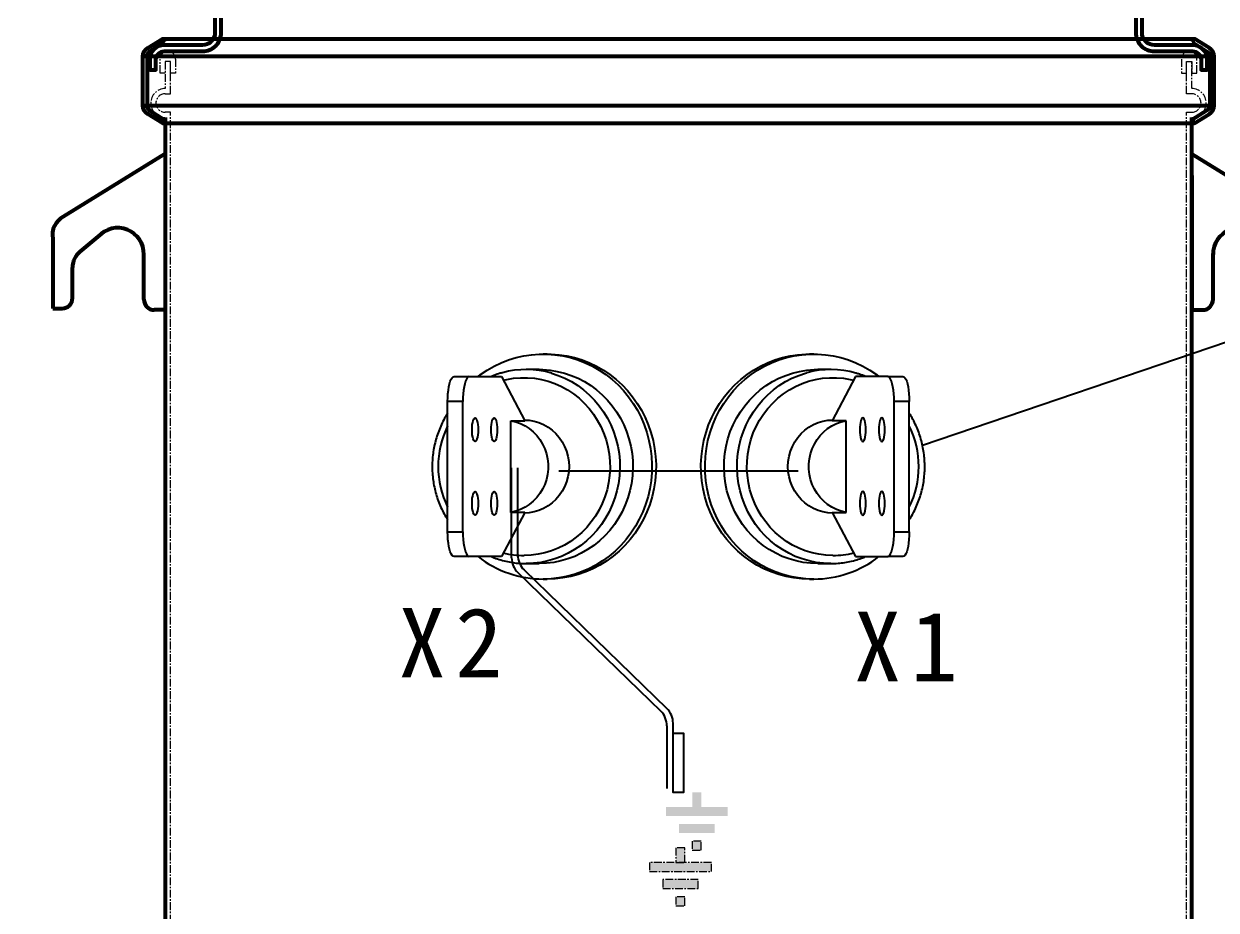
# Model space of a CAD drawing. Header units: millimetres. Extents: x 119255 to 128417, y -8474 to -5389.
# Drawn here: x 125142 to 125718, y -6873 to -6444 of the extents above; entities that cross this region are included whole.
import ezdxf

# ---------------------------------------------------------------- set-up
doc = ezdxf.new("R2010")
doc.units = ezdxf.units.MM
doc.header["$LTSCALE"] = 3
doc.linetypes.add('CENTER', pattern=[2, 1.25, -0.25, 0.25, -0.25])
doc.linetypes.add('CENTERX2', pattern=[101.6, 63.5, -12.7, 12.7, -12.7])
for name, color, linetype in [('2', 3, 'Continuous'), ('A', 3, 'Continuous'), ('中心线', 1, 'CENTERX2'), ('几何体', 7, 'Continuous')]:
    doc.layers.add(name, color=color, linetype=linetype)
for name, color, linetype, lineweight in [('图层1', 1, 'CENTER', 13), ('标注、文本', 3, 'Continuous', 25), ('粗实线', 4, 'Continuous', 53)]:
    doc.layers.add(name, color=color, linetype=linetype, lineweight=lineweight)
doc.styles.get("Standard").update_dxf_attribs({"font": 'txt', "bigfont": 'gbcbig.shx'})
doc.styles.add('TH_GBDIM', font='romans.shx', dxfattribs={"width": 0.8, "bigfont": 'gbcbig.shx'})
doc.dimstyles.new('TH_GBDIM1', dxfattribs={"dimscale": 3, "dimtxt": 3.5, "dimasz": 2.5, "dimexe": 2, "dimexo": 0, "dimgap": 1.5, "dimtad": 1, "dimdec": 1, "dimzin": 0, "dimdsep": 46, "dimtxsty": 'TH_GBDIM', "dimcen": 2.5, "dimclrd": 3, "dimclre": 256, "dimclrt": 2, "dimadec": 0, "dimazin": 0, "dimtfac": 0.714286, "dimtdec": 1, "dimtmove": 0, "dimatfit": 3, "dimfxl": 0, "dimtzin": 0, "dimlwd": -1, "dimlwe": -1, "dimarcsym": 0})

# ---------------------------------------------------------------- blocks, each defined once
blk = doc.blocks.new('*D12')
at = {"layer": 'Defpoints', "color": 0}
for p in [(125054.66, -6209.75), (125291.73, -6209.75), (125212.57, -7304.59)]:
    blk.add_point(p, dxfattribs=at)
at = {"layer": '标注、文本'}
for p, q in [((125291.73, -6209.75), (125048.66, -6209.75)), ((125212.57, -7304.59), (125048.66, -7304.59))]:
    blk.add_line(p, q, dxfattribs=at)
at = {"layer": '标注、文本', "color": 3}
blk.add_line((125054.66, -7289.59), (125054.66, -6224.75), dxfattribs=at)
for points in [[(125052.16, -6224.75), (125057.16, -6224.75), (125054.66, -6209.75)], [(125052.16, -7289.59), (125057.16, -7289.59), (125054.66, -7304.59)]]:
    blk.add_solid(points, dxfattribs=at)
at = {"layer": '标注、文本', "color": 2, "insert": (125039.66, -6757.17), "char_height": 21, "attachment_point": 5, "rotation": 90, "style": 'TH_GBDIM'}
blk.add_mtext('45.1', dxfattribs=at)
blk = doc.blocks.new('A$Cc668ac2a')
at = {"layer": '中心线'}
blk.add_line((-57.85, 0), (57.85, 0), dxfattribs=at)
at = {"layer": '几何体'}
for p, q in [((-63.38, 56.39), (-65.35, 56.39)), ((65.35, 56.39), (63.38, 56.39)), ((-67.29, 48.88), (-73.59, 48.88)), ((73.59, 48.88), (67.29, 48.88)), ((-108.44, 45.52), (-101.1, 45.52)), ((-101.1, 45.52), (-85.57, 45.52)), ((-85.57, 45.52), (-74.29, 24.17)), ((85.57, 45.52), (74.29, 24.17)), ((101.1, 45.52), (85.57, 45.52)), ((101.1, 45.52), (108.44, 45.52)), ((-104.21, 33.52), (-111.55, 33.52)), ((-111.55, -29.53), (-111.55, 33.52)), ((-104.21, -29.53), (-104.21, 33.52)), ((111.55, 33.52), (104.21, 33.52)), ((104.21, -29.53), (104.21, 33.52)), ((111.55, -29.53), (111.55, 33.52)), ((-81.01, 24.17), (-74.29, 24.17)), ((-81.01, -20.17), (-81.01, 24.17)), ((81.01, 24.17), (74.29, 24.17)), ((81.01, -20.17), (81.01, 24.17)), ((-74.29, -20.17), (-85.57, -41.53)), ((-74.29, -20.17), (-81.01, -20.17)), ((74.29, -20.17), (85.57, -41.53)), ((74.29, -20.17), (81.01, -20.17)), ((-111.55, -29.53), (-104.21, -29.53)), ((104.21, -29.53), (111.55, -29.53)), ((-101.1, -41.53), (-108.44, -41.53)), ((-85.57, -41.53), (-101.1, -41.53)), ((-73.59, -44.89), (-67.29, -44.89)), ((67.29, -44.89), (73.59, -44.89)), ((85.57, -41.53), (101.1, -41.53)), ((108.44, -41.53), (101.1, -41.53)), ((-65.35, -52.4), (-63.38, -52.4)), ((63.38, -52.4), (65.35, -52.4))]:
    blk.add_line(p, q, dxfattribs=at)
at = {"layer": '几何体', "flags": 128}
for points in [[(-96.86, 45.52), (-95.61, 46.46), (-92.44, 48.61), (-89.12, 50.51), (-85.67, 52.16), (-82.12, 53.54), (-78.49, 54.66), (-74.78, 55.51), (-71.03, 56.07), (-67.25, 56.36), (-63.45, 56.36), (-59.67, 56.07), (-55.91, 55.51), (-52.21, 54.66), (-48.57, 53.54), (-45.02, 52.16), (-41.58, 50.51), (-38.26, 48.61), (-35.08, 46.46), (-32.06, 44.08), (-29.22, 41.49), (-26.56, 38.69), (-24.1, 35.69), (-21.86, 32.52), (-19.85, 29.19), (-18.07, 25.72), (-16.54, 22.13), (-15.26, 18.43), (-14.25, 14.65), (-13.5, 10.8), (-13.02, 6.9), (-12.82, 2.98), (-12.88, -0.95), (-13.23, -4.86), (-13.84, -8.73), (-14.72, -12.55), (-15.87, -16.3), (-17.27, -19.95), (-18.93, -23.48), (-20.82, -26.88), (-22.95, -30.13), (-25.3, -33.22), (-27.86, -36.12), (-30.62, -38.82), (-33.55, -41.31), (-36.65, -43.57), (-39.9, -45.59), (-43.29, -47.37), (-46.79, -48.89), (-50.38, -50.14), (-54.05, -51.13), (-57.79, -51.83), (-61.56, -52.26), (-65.35, -52.4), (-65.35, -52.4)], [(-63.38, 56.39), (-61.49, 56.36), (-57.7, 56.07), (-53.95, 55.51), (-50.24, 54.66), (-46.61, 53.54), (-43.06, 52.16), (-39.62, 50.51), (-36.3, 48.61), (-33.12, 46.46), (-30.1, 44.08), (-27.25, 41.49), (-24.59, 38.69), (-22.14, 35.69), (-19.9, 32.52), (-17.88, 29.19), (-16.11, 25.72), (-14.57, 22.13), (-13.3, 18.43), (-12.28, 14.65), (-11.54, 10.8), (-11.06, 6.9), (-10.85, 2.98), (-10.92, -0.95), (-11.26, -4.86), (-11.88, -8.73), (-12.76, -12.55), (-13.9, -16.3), (-15.31, -19.95), (-16.96, -23.48), (-18.86, -26.88), (-20.99, -30.13), (-23.34, -33.22), (-25.9, -36.12), (-28.65, -38.82), (-31.59, -41.31), (-34.69, -43.57), (-37.94, -45.59), (-41.32, -47.37), (-44.82, -48.89), (-48.42, -50.14), (-52.09, -51.13), (-55.82, -51.83), (-59.59, -52.26), (-63.38, -52.4), (-63.38, -52.4)], [(63.38, -52.4), (59.59, -52.26), (55.82, -51.83), (52.09, -51.13), (48.42, -50.14), (44.82, -48.89), (41.32, -47.37), (37.94, -45.59), (34.69, -43.57), (31.59, -41.31), (28.65, -38.82), (25.9, -36.12), (23.34, -33.22), (20.99, -30.13), (18.86, -26.88), (16.96, -23.48), (15.31, -19.95), (13.9, -16.3), (12.76, -12.55), (11.88, -8.73), (11.26, -4.86), (10.92, -0.95), (10.85, 2.98), (11.06, 6.9), (11.54, 10.8), (12.28, 14.65), (13.3, 18.43), (14.57, 22.13), (16.11, 25.72), (17.88, 29.19), (19.9, 32.52), (22.14, 35.69), (24.59, 38.69), (27.25, 41.49), (30.1, 44.08), (33.12, 46.46), (36.3, 48.61), (39.62, 50.51), (43.06, 52.16), (46.61, 53.54), (50.24, 54.66), (53.95, 55.51), (57.7, 56.07), (61.49, 56.36), (63.38, 56.39)], [(65.35, -52.4), (61.56, -52.26), (57.79, -51.83), (54.05, -51.13), (50.38, -50.14), (46.79, -48.89), (43.29, -47.37), (39.9, -45.59), (36.65, -43.57), (33.55, -41.31), (30.62, -38.82), (27.86, -36.12), (25.3, -33.22), (22.95, -30.13), (20.82, -26.88), (18.93, -23.48), (17.27, -19.95), (15.87, -16.3), (14.72, -12.55), (13.84, -8.73), (13.23, -4.86), (12.88, -0.95), (12.82, 2.98), (13.02, 6.9), (13.5, 10.8), (14.25, 14.65), (15.26, 18.43), (16.54, 22.13), (18.07, 25.72), (19.85, 29.19), (21.86, 32.52), (24.1, 35.69), (26.56, 38.69), (29.22, 41.49), (32.06, 44.08), (35.08, 46.46), (38.26, 48.61), (41.58, 50.51), (45.02, 52.16), (48.57, 53.54), (52.21, 54.66), (55.91, 55.51), (59.67, 56.07), (63.45, 56.36), (67.25, 56.36), (71.03, 56.07), (74.78, 55.51), (78.49, 54.66), (82.12, 53.54), (85.67, 52.16), (89.12, 50.51), (92.44, 48.61), (95.61, 46.46), (96.86, 45.52)], [(-61.42, 47.16), (-58.1, 46.05), (-54.85, 44.68), (-51.71, 43.05), (-48.71, 41.17), (-45.85, 39.05), (-43.16, 36.72), (-40.65, 34.17), (-38.34, 31.43), (-36.24, 28.52), (-34.37, 25.44), (-32.73, 22.22), (-31.34, 18.88), (-30.21, 15.44), (-29.33, 11.92), (-28.72, 8.34), (-28.38, 4.72), (-28.31, 1.09), (-28.52, -2.54), (-28.99, -6.14), (-29.74, -9.7), (-30.74, -13.18), (-32.01, -16.57), (-33.52, -19.85), (-35.28, -23), (-37.27, -26), (-39.47, -28.83), (-41.88, -31.48), (-44.48, -33.92), (-47.26, -36.15), (-50.19, -38.14), (-53.27, -39.9), (-56.46, -41.41), (-59.76, -42.65), (-63.15, -43.62), (-66.59, -44.32), (-70.08, -44.75), (-73.59, -44.89)], [(-67.29, 48.88), (-65.54, 48.85), (-62.03, 48.57), (-58.56, 48), (-55.15, 47.16), (-51.8, 46.05), (-48.55, 44.68), (-45.41, 43.05), (-42.41, 41.17), (-39.55, 39.05), (-36.86, 36.72), (-34.35, 34.17), (-32.04, 31.43), (-29.94, 28.52), (-28.07, 25.44), (-26.44, 22.22), (-25.04, 18.88), (-23.91, 15.44), (-23.03, 11.92), (-22.42, 8.34), (-22.08, 4.72), (-22.01, 1.09), (-22.22, -2.54), (-22.69, -6.14), (-23.44, -9.7), (-24.44, -13.18), (-25.71, -16.57), (-27.22, -19.85), (-28.98, -23), (-30.97, -26), (-33.17, -28.83), (-35.58, -31.48), (-38.18, -33.92), (-40.96, -36.15), (-43.89, -38.14), (-46.97, -39.9), (-50.16, -41.41), (-53.46, -42.65), (-56.85, -43.62), (-60.29, -44.32), (-63.78, -44.75), (-67.29, -44.89)], [(67.29, -44.89), (63.78, -44.75), (60.29, -44.32), (56.85, -43.62), (53.46, -42.65), (50.16, -41.41), (46.97, -39.9), (43.89, -38.14), (40.96, -36.15), (38.18, -33.92), (35.58, -31.48), (33.17, -28.83), (30.97, -26), (28.98, -23), (27.22, -19.85), (25.71, -16.57), (24.44, -13.18), (23.44, -9.7), (22.69, -6.14), (22.22, -2.54), (22.01, 1.09), (22.08, 4.72), (22.42, 8.34), (23.03, 11.92), (23.91, 15.44), (25.04, 18.88), (26.44, 22.22), (28.07, 25.44), (29.94, 28.52), (32.04, 31.43), (34.35, 34.17), (36.86, 36.72), (39.55, 39.05), (42.41, 41.17), (45.41, 43.05), (48.55, 44.68), (51.8, 46.05), (55.15, 47.16), (58.56, 48), (62.03, 48.57), (65.54, 48.85), (67.29, 48.88)], [(73.59, -44.89), (70.08, -44.75), (66.59, -44.32), (63.15, -43.62), (59.76, -42.65), (56.46, -41.41), (53.27, -39.9), (50.19, -38.14), (47.26, -36.15), (44.48, -33.92), (41.88, -31.48), (39.47, -28.83), (37.27, -26), (35.28, -23), (33.52, -19.85), (32.01, -16.57), (30.74, -13.18), (29.74, -9.7), (28.99, -6.14), (28.52, -2.54), (28.31, 1.09), (28.38, 4.72), (28.72, 8.34), (29.33, 11.92), (30.21, 15.44), (31.34, 18.88), (32.73, 22.22), (34.37, 25.44), (36.24, 28.52), (38.34, 31.43), (40.65, 34.17), (43.16, 36.72), (45.85, 39.05), (48.71, 41.17), (51.71, 43.05), (54.85, 44.68), (58.1, 46.05), (61.45, 47.16), (62.09, 47.34)], [(-111.55, 33.52), (-111.51, 35.4), (-111.39, 37.23), (-111.21, 38.97), (-110.95, 40.57), (-110.64, 42), (-110.27, 43.23), (-109.85, 44.21), (-109.4, 44.93), (-108.93, 45.37), (-108.44, 45.52)], [(-101.1, 45.52), (-101.59, 45.37), (-102.06, 44.93), (-102.51, 44.21), (-102.92, 43.23), (-103.3, 42), (-103.61, 40.57), (-103.87, 38.97), (-104.05, 37.23), (-104.17, 35.4), (-104.21, 33.52)], [(-84.61, 43.71), (-83.01, 44.09), (-79.67, 44.66), (-76.29, 44.94), (-72.91, 44.94), (-69.53, 44.66), (-66.19, 44.09), (-62.9, 43.24), (-59.7, 42.11), (-56.59, 40.72), (-53.6, 39.07), (-50.75, 37.18), (-48.06, 35.05), (-45.54, 32.7), (-43.22, 30.14), (-41.11, 27.4), (-39.22, 24.49), (-37.57, 21.43), (-36.16, 18.24), (-35.01, 14.95), (-34.12, 11.56), (-33.51, 8.11), (-33.16, 4.63), (-33.09, 1.12), (-33.3, -2.38), (-33.78, -5.85), (-34.53, -9.27), (-35.56, -12.61), (-36.84, -15.86), (-38.37, -18.99), (-40.14, -21.97), (-42.14, -24.8), (-44.36, -27.45), (-46.78, -29.91), (-49.38, -32.15), (-52.15, -34.16), (-55.08, -35.94), (-58.13, -37.46), (-61.29, -38.72), (-64.54, -39.7), (-67.86, -40.41), (-71.22, -40.84), (-74.6, -40.98), (-74.6, -40.98)], [(74.6, -40.98), (71.22, -40.84), (67.86, -40.41), (64.54, -39.7), (61.29, -38.72), (58.13, -37.46), (55.08, -35.94), (52.15, -34.16), (49.38, -32.15), (46.78, -29.91), (44.36, -27.45), (42.14, -24.8), (40.14, -21.97), (38.37, -18.99), (36.84, -15.86), (35.56, -12.61), (34.53, -9.27), (33.78, -5.85), (33.3, -2.38), (33.09, 1.12), (33.16, 4.63), (33.51, 8.11), (34.12, 11.56), (35.01, 14.95), (36.16, 18.24), (37.57, 21.43), (39.22, 24.49), (41.11, 27.4), (43.22, 30.14), (45.54, 32.7), (48.06, 35.05), (50.75, 37.18), (53.6, 39.07), (56.59, 40.72), (59.7, 42.11), (62.9, 43.24), (66.19, 44.09), (69.53, 44.66), (72.91, 44.94), (76.29, 44.94), (79.67, 44.66), (83.01, 44.09), (84.61, 43.71)], [(104.21, 33.52), (104.17, 35.4), (104.05, 37.23), (103.87, 38.97), (103.61, 40.57), (103.3, 42), (102.92, 43.23), (102.51, 44.21), (102.06, 44.93), (101.59, 45.37), (101.1, 45.52)], [(108.44, 45.52), (108.93, 45.37), (109.4, 44.93), (109.85, 44.21), (110.27, 43.23), (110.64, 42), (110.95, 40.57), (111.21, 38.97), (111.39, 37.23), (111.51, 35.4), (111.55, 33.52)], [(-99.76, 19.8), (-99.73, 21.07), (-99.62, 22.28), (-99.44, 23.36), (-99.21, 24.27), (-98.93, 24.95), (-98.61, 25.37), (-98.28, 25.52), (-97.95, 25.37), (-97.64, 24.95), (-97.36, 24.27), (-97.13, 23.36), (-96.95, 22.28), (-96.84, 21.07), (-96.8, 19.8), (-96.84, 18.52), (-96.95, 17.32), (-97.13, 16.23), (-97.36, 15.33), (-97.64, 14.64), (-97.95, 14.22), (-98.28, 14.08), (-98.61, 14.22), (-98.93, 14.64), (-99.21, 15.33), (-99.44, 16.23), (-99.62, 17.32), (-99.73, 18.52), (-99.76, 19.8)], [(-90.55, 19.8), (-90.51, 21.07), (-90.4, 22.28), (-90.23, 23.36), (-89.99, 24.27), (-89.71, 24.95), (-89.4, 25.37), (-89.07, 25.52), (-88.74, 25.37), (-88.43, 24.95), (-88.15, 24.27), (-87.91, 23.36), (-87.74, 22.28), (-87.63, 21.07), (-87.59, 19.8), (-87.63, 18.52), (-87.74, 17.32), (-87.91, 16.23), (-88.15, 15.33), (-88.43, 14.64), (-88.74, 14.22), (-89.07, 14.08), (-89.4, 14.22), (-89.71, 14.64), (-89.99, 15.33), (-90.23, 16.23), (-90.4, 17.32), (-90.51, 18.52), (-90.55, 19.8)], [(-81.01, 24.17), (-78.64, 23.6), (-76.34, 22.77), (-74.15, 21.67), (-72.09, 20.33), (-70.19, 18.76), (-68.47, 16.97), (-66.95, 15), (-65.66, 12.87), (-64.6, 10.6), (-63.8, 8.22), (-63.26, 5.76), (-62.99, 3.26), (-62.99, 0.74), (-63.26, -1.77), (-63.8, -4.22), (-64.6, -6.6), (-65.66, -8.87), (-66.95, -11.01), (-68.47, -12.98), (-70.19, -14.76), (-72.09, -16.33), (-74.15, -17.68), (-76.34, -18.77), (-78.64, -19.61), (-81.01, -20.17)], [(-74.46, 24.49), (-72.17, 24.35), (-69.77, 23.93), (-67.43, 23.23), (-65.17, 22.26), (-63.04, 21.04), (-61.05, 19.58), (-59.24, 17.9), (-57.61, 16.02), (-56.2, 13.96), (-55.03, 11.76), (-54.09, 9.43), (-53.42, 7), (-53.01, 4.52), (-52.87, 2), (-53.01, -0.52), (-53.42, -3.01), (-54.09, -5.43), (-55.03, -7.76), (-56.2, -9.97), (-57.61, -12.03), (-59.24, -13.91), (-61.05, -15.59), (-63.04, -17.05), (-65.17, -18.27), (-67.43, -19.23), (-69.77, -19.93), (-72.17, -20.35), (-74.46, -20.5)], [(74.46, -20.5), (72.17, -20.35), (69.77, -19.93), (67.43, -19.23), (65.17, -18.27), (63.04, -17.05), (61.05, -15.59), (59.24, -13.91), (57.61, -12.03), (56.2, -9.97), (55.03, -7.76), (54.09, -5.43), (53.42, -3.01), (53.01, -0.52), (52.87, 2), (53.01, 4.52), (53.42, 7), (54.09, 9.43), (55.03, 11.76), (56.2, 13.96), (57.61, 16.02), (59.24, 17.9), (61.05, 19.58), (63.04, 21.04), (65.17, 22.26), (67.43, 23.23), (69.77, 23.93), (72.17, 24.35), (74.46, 24.49)], [(81.01, -20.17), (78.64, -19.61), (76.34, -18.77), (74.15, -17.68), (72.09, -16.33), (70.19, -14.76), (68.47, -12.98), (66.95, -11.01), (65.66, -8.87), (64.6, -6.6), (63.8, -4.22), (63.26, -1.77), (62.99, 0.74), (62.99, 3.26), (63.26, 5.76), (63.8, 8.22), (64.6, 10.6), (65.66, 12.87), (66.95, 15), (68.47, 16.97), (70.19, 18.76), (72.09, 20.33), (74.15, 21.67), (76.34, 22.77), (78.64, 23.6), (81.01, 24.17)], [(90.55, 19.8), (90.51, 21.07), (90.4, 22.28), (90.23, 23.36), (89.99, 24.27), (89.71, 24.95), (89.4, 25.37), (89.07, 25.52), (88.74, 25.37), (88.43, 24.95), (88.15, 24.27), (87.91, 23.36), (87.74, 22.28), (87.63, 21.07), (87.59, 19.8), (87.63, 18.52), (87.74, 17.32), (87.91, 16.23), (88.15, 15.33), (88.43, 14.64), (88.74, 14.22), (89.07, 14.08), (89.4, 14.22), (89.71, 14.64), (89.99, 15.33), (90.23, 16.23), (90.4, 17.32), (90.51, 18.52), (90.55, 19.8)], [(99.76, 19.8), (99.73, 21.07), (99.62, 22.28), (99.44, 23.36), (99.21, 24.27), (98.93, 24.95), (98.61, 25.37), (98.28, 25.52), (97.95, 25.37), (97.64, 24.95), (97.36, 24.27), (97.13, 23.36), (96.95, 22.28), (96.84, 21.07), (96.8, 19.8), (96.84, 18.52), (96.95, 17.32), (97.13, 16.23), (97.36, 15.33), (97.64, 14.64), (97.95, 14.22), (98.28, 14.08), (98.61, 14.22), (98.93, 14.64), (99.21, 15.33), (99.44, 16.23), (99.62, 17.32), (99.73, 18.52), (99.76, 19.8)], [(-99.76, -15.8), (-99.73, -14.53), (-99.62, -13.32), (-99.44, -12.24), (-99.21, -11.33), (-98.93, -10.65), (-98.61, -10.23), (-98.28, -10.08), (-97.95, -10.23), (-97.64, -10.65), (-97.36, -11.33), (-97.13, -12.24), (-96.95, -13.32), (-96.84, -14.53), (-96.8, -15.8), (-96.84, -17.08), (-96.95, -18.28), (-97.13, -19.37), (-97.36, -20.27), (-97.64, -20.96), (-97.95, -21.38), (-98.28, -21.52), (-98.61, -21.38), (-98.93, -20.96), (-99.21, -20.27), (-99.44, -19.37), (-99.62, -18.28), (-99.73, -17.08), (-99.76, -15.8)], [(-90.55, -15.8), (-90.51, -14.53), (-90.4, -13.32), (-90.23, -12.24), (-89.99, -11.33), (-89.71, -10.65), (-89.4, -10.23), (-89.07, -10.08), (-88.74, -10.23), (-88.43, -10.65), (-88.15, -11.33), (-87.91, -12.24), (-87.74, -13.32), (-87.63, -14.53), (-87.59, -15.8), (-87.63, -17.08), (-87.74, -18.28), (-87.91, -19.37), (-88.15, -20.27), (-88.43, -20.96), (-88.74, -21.38), (-89.07, -21.52), (-89.4, -21.38), (-89.71, -20.96), (-89.99, -20.27), (-90.23, -19.37), (-90.4, -18.28), (-90.51, -17.08), (-90.55, -15.8)], [(90.55, -15.8), (90.51, -14.53), (90.4, -13.32), (90.23, -12.24), (89.99, -11.33), (89.71, -10.65), (89.4, -10.23), (89.07, -10.08), (88.74, -10.23), (88.43, -10.65), (88.15, -11.33), (87.91, -12.24), (87.74, -13.32), (87.63, -14.53), (87.59, -15.8), (87.63, -17.08), (87.74, -18.28), (87.91, -19.37), (88.15, -20.27), (88.43, -20.96), (88.74, -21.38), (89.07, -21.52), (89.4, -21.38), (89.71, -20.96), (89.99, -20.27), (90.23, -19.37), (90.4, -18.28), (90.51, -17.08), (90.55, -15.8)], [(99.76, -15.8), (99.73, -14.53), (99.62, -13.32), (99.44, -12.24), (99.21, -11.33), (98.93, -10.65), (98.61, -10.23), (98.28, -10.08), (97.95, -10.23), (97.64, -10.65), (97.36, -11.33), (97.13, -12.24), (96.95, -13.32), (96.84, -14.53), (96.8, -15.8), (96.84, -17.08), (96.95, -18.28), (97.13, -19.37), (97.36, -20.27), (97.64, -20.96), (97.95, -21.38), (98.28, -21.52), (98.61, -21.38), (98.93, -20.96), (99.21, -20.27), (99.44, -19.37), (99.62, -18.28), (99.73, -17.08), (99.76, -15.8)], [(-108.44, -41.53), (-108.93, -41.38), (-109.4, -40.94), (-109.85, -40.22), (-110.27, -39.23), (-110.64, -38.01), (-110.95, -36.58), (-111.21, -34.97), (-111.39, -33.23), (-111.51, -31.4), (-111.55, -29.53)], [(-104.21, -29.53), (-104.17, -31.4), (-104.05, -33.23), (-103.87, -34.97), (-103.61, -36.58), (-103.3, -38.01), (-102.92, -39.23), (-102.51, -40.22), (-102.06, -40.94), (-101.59, -41.38), (-101.1, -41.53)], [(101.1, -41.53), (101.59, -41.38), (102.06, -40.94), (102.51, -40.22), (102.92, -39.23), (103.3, -38.01), (103.61, -36.58), (103.87, -34.97), (104.05, -33.23), (104.17, -31.4), (104.21, -29.53)], [(111.55, -29.53), (111.51, -31.4), (111.39, -33.23), (111.21, -34.97), (110.95, -36.58), (110.64, -38.01), (110.27, -39.23), (109.85, -40.22), (109.4, -40.94), (108.93, -41.38), (108.44, -41.53)]]:
    blk.add_lwpolyline(points, dxfattribs=at)
at = {"layer": '几何体'}
for centre, radius, start, end in [((-73.59, 5.07), 43.81, 73.8737, 105.22362), ((73.59, 5.07), 43.81, 73.87422, 105.22393), ((-71.83, 2), 44.3, 153.72529, 206.27471), ((71.82, 2), 44.3, 333.72576, 26.27424), ((-74.6, -0.81), 40.18, 255.5618, 269.99404), ((74.6, -0.81), 40.18, 270.00596, 284.4382), ((-65.25, -0.99), 51.4, 232.04479, 269.88922), ((65.26, -1.02), 51.38, 270.10119, 307.9648)]:
    blk.add_arc(centre, radius, start, end, dxfattribs=at)
for points, knots in [([(-85.16, 47.31), (-85.47, 47.23), (-86.86, 46.89), (-88.62, 46.29), (-90.02, 45.68), (-90.41, 45.52)], [0, 0, 0, 0, 0.17293, 0.775288, 1, 1, 1, 1]), ([(90.48, 45.52), (89.46, 45.93), (87.93, 46.54), (86.35, 46.97), (85.82, 47.12)], [0, 0, 0, 0, 0.666406, 1, 1, 1, 1]), ([(-111.55, 27.7), (-111.74, 27.41), (-112.57, 26.17), (-113.82, 23.84), (-115.27, 20.74), (-116.49, 17.53), (-117.48, 14.24), (-118.23, 10.88), (-118.74, 7.47), (-119.01, 4.03), (-119.03, 0.58), (-118.81, -2.86), (-118.34, -6.27), (-117.63, -9.65), (-116.68, -12.95), (-115.5, -16.18), (-114.09, -19.31), (-112.77, -21.82), (-111.85, -23.24), (-111.55, -23.7)], [0, 0, 0, 0, 0.019665, 0.082918, 0.146187, 0.209471, 0.272767, 0.336075, 0.399393, 0.462718, 0.526049, 0.589384, 0.652719, 0.716053, 0.779384, 0.842708, 0.906026, 0.969333, 1, 1, 1, 1]), ([(111.87, -23.21), (112.4, -22.34), (113.5, -20.49), (114.93, -17.51), (116.21, -14.33), (117.26, -11.05), (118.07, -7.71), (118.64, -4.31), (118.97, -0.88), (119.05, 2.57), (118.89, 6.01), (118.48, 9.44), (117.83, 12.82), (116.94, 16.15), (115.81, 19.4), (114.46, 22.55), (113.04, 25.33), (111.99, 27), (111.55, 27.71)], [0, 0, 0, 0, 0.057096, 0.121051, 0.185022, 0.249006, 0.313002, 0.377008, 0.441022, 0.505043, 0.569067, 0.633094, 0.697119, 0.761141, 0.825159, 0.889168, 0.953169, 1, 1, 1, 1]), ([(-90.43, -41.53), (-90.21, -41.62), (-88.97, -42.17), (-86.63, -42.95), (-83.4, -43.83), (-80.11, -44.44), (-76.84, -44.82), (-74.66, -44.87), (-73.59, -44.89)], [0, 0, 0, 0, 0.040932, 0.234352, 0.427724, 0.621055, 0.814352, 1, 1, 1, 1]), ([(73.59, -44.89), (74.2, -44.88), (75.93, -44.86), (78.76, -44.62), (82.06, -44.11), (85.31, -43.34), (88.1, -42.48), (89.77, -41.79), (90.4, -41.53)], [0, 0, 0, 0, 0.106587, 0.300052, 0.493544, 0.687044, 0.880561, 1, 1, 1, 1])]:
    blk.add_open_spline(points, degree=3, knots=knots, dxfattribs=at)

msp = doc.modelspace()

# ---------------------------------------------------------------- hatches: boundary and pattern name
at = {"layer": '图层1'}
h = msp.add_hatch(color=256, dxfattribs=at)
h.dxf.hatch_style = 1
h.paths.add_polyline_path([(125481.9, -6822.75), (125451.97, -6822.75), (125451.97, -6827.09), (125481.9, -6827.09)])
h.paths.add_polyline_path([(125469.11, -6815.61), (125464.75, -6815.61), (125464.75, -6822.75), (125469.11, -6822.75)])
h.paths.add_polyline_path([(125475.5, -6831.01), (125458.36, -6831.01), (125458.36, -6835.34), (125475.5, -6835.34)])
h.paths.add_polyline_path([(125469.1, -6839.26), (125464.76, -6839.26), (125464.76, -6843.6), (125469.1, -6843.6)])
h = msp.add_hatch(color=256, dxfattribs=at)
h.dxf.hatch_style = 1
h.paths.add_polyline_path([(125473.97, -6849.64), (125444.04, -6849.64), (125444.04, -6853.97), (125473.97, -6853.97)])
h.paths.add_polyline_path([(125461.18, -6842.49), (125456.83, -6842.49), (125456.83, -6849.64), (125461.18, -6849.64)])
h.paths.add_polyline_path([(125467.57, -6857.89), (125450.44, -6857.89), (125450.44, -6862.23), (125467.57, -6862.23)])
h.paths.add_polyline_path([(125461.17, -6866.15), (125456.84, -6866.15), (125456.84, -6870.48), (125461.17, -6870.48)])

# ---------------------------------------------------------------- linework, layer by layer
at = {"layer": 'A'}
msp.add_line((125576.03, -6647.9), (125926.48, -6528.42), dxfattribs=at)
at = {"layer": '图层1'}
for p, q in [((125210.07, -6462.48), (125210.07, -6475.48)), ((125706.07, -6475.48), (125706.07, -6462.48))]:
    msp.add_line(p, q, dxfattribs=at)
for points in [[(125210.07, -6462.48), (125210.07, -6467.98), (125207.57, -6467.98), (125207.57, -6461.23, -1), (125215.07, -6461.23), (125215.07, -6467.98), (125212.57, -6467.98), (125212.57, -6462.48)], [(125706.07, -6462.48), (125706.07, -6467.98), (125708.57, -6467.98), (125708.57, -6461.23, 1), (125701.07, -6461.23), (125701.07, -6467.98), (125703.57, -6467.98), (125703.57, -6462.48)]]:
    msp.add_lwpolyline(points, format="xyb", close=True, dxfattribs=at)
for points in [[(125212.57, -7304.59), (125212.57, -6486.98), (125210.07, -6486.98, -1), (125210.07, -6477.98), (125212.57, -6477.98), (125212.57, -6462.48)], [(125703.57, -7304.59), (125703.57, -6486.98), (125706.07, -6486.98, 1), (125706.07, -6477.98), (125703.57, -6477.98), (125703.57, -6462.48)]]:
    msp.add_lwpolyline(points, format="xyb", dxfattribs=at)
for points in [[(125456.83, -6849.64), (125461.18, -6849.64), (125461.18, -6842.49), (125456.83, -6842.49)], [(125464.76, -6843.6), (125469.1, -6843.6), (125469.1, -6839.26), (125464.76, -6839.26)], [(125444.04, -6853.97), (125473.97, -6853.97), (125473.97, -6849.64), (125444.04, -6849.64)], [(125450.44, -6862.23), (125467.57, -6862.23), (125467.57, -6857.89), (125450.44, -6857.89)], [(125456.84, -6870.48), (125461.17, -6870.48), (125461.17, -6866.15), (125456.84, -6866.15)]]:
    msp.add_lwpolyline(points, close=True, dxfattribs=at)
for centre, start, end in [((125210.07, -6482.48), 90, 270), ((125706.07, -6482.48), 270, 90)]:
    msp.add_arc(centre, 7, start, end, dxfattribs=at)
at = {"layer": '标注、文本'}
for p, q in [((125377.46, -6702.32), (125377.46, -6658.9)), ((125380.46, -6701.07), (125380.46, -6658.9)), ((125380.45, -6709.45), (125449.49, -6776.39)), ((125383.45, -6708.19), (125452.49, -6775.14)), ((125452.47, -6783.52), (125452.47, -6813.84)), ((125455.47, -6815.8), (125455.47, -6782.26))]:
    msp.add_line(p, q, dxfattribs=at)
msp.add_lwpolyline([(125455.47, -6787.08), (125460.56, -6787.08), (125460.56, -6815.8), (125455.47, -6815.8)], close=True, dxfattribs=at)
for centre, start, end in [((125387.46, -6702.32), 180, 225.44041), ((125390.46, -6701.07), 180, 225.44041), ((125445.47, -6782.26), 0, 45.44041), ((125442.47, -6783.52), 0, 45.44041), ((125442.47, -6783.52), 0, 45.44041)]:
    msp.add_arc(centre, 10, start, end, dxfattribs=at)
at = {"layer": '粗实线', "ltscale": 2}
for p, q in [((125208.72, -6451.38), (125707.43, -6451.38)), ((125716.87, -6460.05), (125199.28, -6460.05)), ((125199.28, -6483.6), (125716.87, -6483.6)), ((125208.72, -6492.27), (125707.43, -6492.27)), ((125210.07, -6489.48), (125210.07, -7304.59)), ((125706.07, -7304.59), (125706.07, -6489.48)), ((125210.07, -6507.11), (125160.78, -6537.48)), ((125706.07, -6507.11), (125755.36, -6537.48)), ((125210.07, -6517.48), (125210.07, -6582.48)), ((125706.07, -6517.48), (125706.07, -6582.48)), ((125168.9, -6554.27), (125180.57, -6544.65)), ((125155.69, -6548), (125155.69, -6581.78)), ((125199.75, -6577.48), (125199.75, -6555.25)), ((125716.4, -6577.48), (125716.4, -6555.25)), ((125165.26, -6576.78), (125165.26, -6561.99)), ((125155.69, -6581.78), (125160.26, -6581.78)), ((125210.07, -6582.48), (125204.75, -6582.48)), ((125706.07, -6582.48), (125711.4, -6582.48))]:
    msp.add_line(p, q, dxfattribs=at)
for points in [[(125234.07, -6441.48), (125234.07, -6448.48, -0.414214), (125228.07, -6454.48), (125209.57, -6454.48, 0.414214), (125202.57, -6461.48), (125202.57, -6466.48), (125205.57, -6466.48), (125205.57, -6461.48, -0.414214), (125209.57, -6457.48), (125228.07, -6457.48, 0.414214), (125237.07, -6448.48), (125237.07, -6441.48, -0.384704)], [(125679.07, -6441.48), (125679.07, -6448.48, 0.414214), (125688.07, -6457.48), (125706.57, -6457.48, -0.414214), (125710.57, -6461.48), (125710.57, -6466.48), (125713.57, -6466.48), (125713.57, -6461.48, 0.414214), (125706.57, -6454.48), (125688.07, -6454.48, -0.414214), (125682.07, -6448.48), (125682.07, -6441.48, 0.376656)]]:
    msp.add_lwpolyline(points, format="xyb", dxfattribs=at)
for points in [[(125209.78, -6453.07), (125202.69, -6457.5, 0.258618), (125201.28, -6460.05), (125201.28, -6483.6, 0.258618), (125202.69, -6486.14), (125209.78, -6490.57), (125208.72, -6492.27), (125201.63, -6487.84, -0.258618), (125199.28, -6483.6), (125199.28, -6460.05, -0.258618), (125201.63, -6455.81), (125208.72, -6451.38)], [(125706.37, -6453.07), (125713.46, -6457.5, -0.258618), (125714.87, -6460.05), (125714.87, -6483.6, -0.258618), (125713.46, -6486.14), (125706.37, -6490.57), (125707.43, -6492.27), (125714.52, -6487.84, 0.258618), (125716.87, -6483.6), (125716.87, -6460.05, 0.258618), (125714.52, -6455.81), (125707.43, -6451.38)]]:
    msp.add_lwpolyline(points, format="xyb", close=True, dxfattribs=at)
for centre, radius, start, end in [((125165.54, -6546.27), 10, 118.40927, 189.96857), ((125187.1, -6555.49), 12.65, 358.83955, 137.94782), ((125729.05, -6555.49), 12.65, 42.05218, 181.16045), ((125175.26, -6561.99), 10, 129.50068, 180), ((125160.26, -6576.78), 5, 270, 0), ((125204.75, -6577.48), 5, 180.00467, 270), ((125711.4, -6577.48), 5, 270, 359.99533)]:
    msp.add_arc(centre, radius, start, end, dxfattribs=at)

# ---------------------------------------------------------------- block references
at = {"layer": '标注、文本'}
msp.add_blockref('A$Cc668ac2a', (125458.07, -6660.21), dxfattribs=at)

# ---------------------------------------------------------------- texts
at = {"layer": '2', "linetype": 'Continuous', "char_height": 33.6, "width": 106.4485, "attachment_point": 1, "line_spacing_factor": 2}
for s, insert in [('{\\fFangSong|b1|i0|c134|p49;\\T1.2;X2}', (125322.74, -6726.51)), ('{\\fFangSong|b1|i0|c134|p49;\\T1.2;X1}', (125542.83, -6728.41))]:
    msp.add_mtext(s, dxfattribs=dict(at, insert=insert))

# ---------------------------------------------------------------- dimensions: what is measured, and where the dimension line sits
at = {"layer": '标注、文本'}
dim = msp.add_linear_dim(base=(125054.66, -6209.75), p1=(125212.57, -7304.59), p2=(125291.73, -6209.75), angle=90, text='45.1', dimstyle='TH_GBDIM1', override={"dimtxt": 7, "dimasz": 5}, dxfattribs=at)
dim.commit()
dim.dimension.update_dxf_attribs({"geometry": '*D12', "text_midpoint": (125039.66, -6757.17)})

doc.saveas('drawing.dxf')
